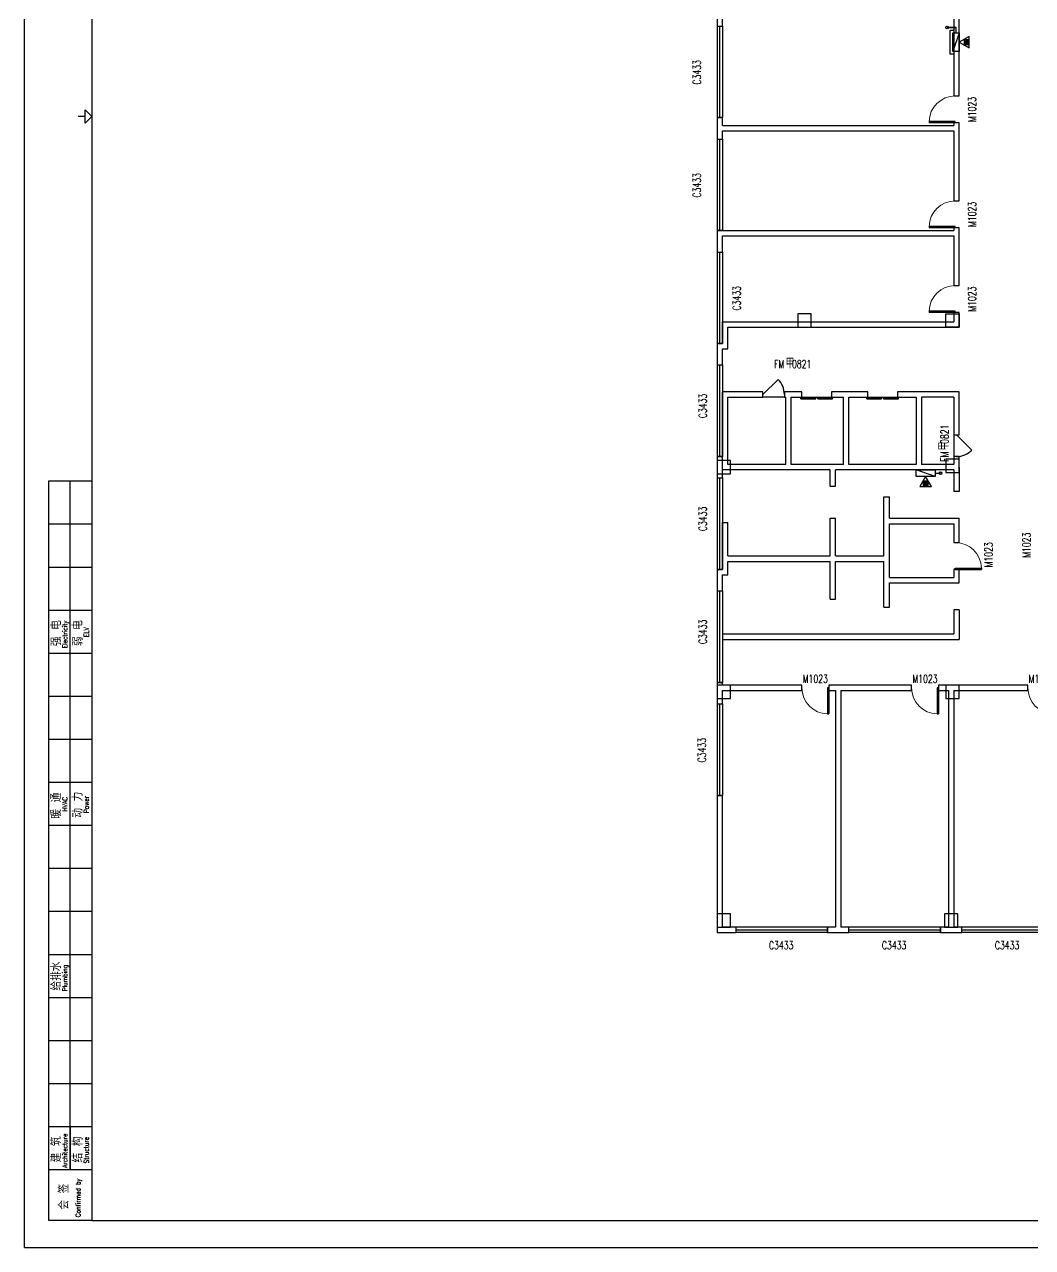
# Model space of a CAD drawing. Header units: inches. Extents: x -867 to 118033, y 1229500 to 1313600.
# Drawn here: x -867 to 36606, y 1229500 to 1274971 of the extents above; entities that cross this region are included whole.
import ezdxf

# ---------------------------------------------------------------- set-up
doc = ezdxf.new("R2010")
doc.units = ezdxf.units.IN
doc.header["$MEASUREMENT"] = 0
for name, color, linetype in [('COLUMN', 10, 'Continuous'), ('DOOR_FIRE', 10, 'Continuous'), ('DOOR_FIRE_TEXT', 10, 'Continuous'), ('WALL', 10, 'Continuous'), ('WINDOW', 10, 'Continuous')]:
    doc.layers.add(name, color=color, linetype=linetype)
doc.styles.add('_TCH_WINDOW', font='SIMPLEX', dxfattribs={"bigfont": 'GBCBIG'})
doc.styles.add('TKZ2_tjkts.shx', font='tjromant.shx', dxfattribs={"bigfont": 'tjkts.shx'})

msp = doc.modelspace()

# ---------------------------------------------------------------- linework, layer by layer
at = {"color": 7}
for p, q in [((-867, 1229500), (-867, 1313600)), ((1383, 1271550), (1133, 1271550)), ((833, 1232400), (833, 1258000)), ((33, 1256400), (1633, 1256400)), ((33, 1254800), (1633, 1254800)), ((33, 1253200), (1633, 1253200)), ((33, 1251600), (1633, 1251600)), ((33, 1250000), (1633, 1250000)), ((33, 1248400), (1633, 1248400)), ((33, 1246800), (1633, 1246800)), ((33, 1245200), (1633, 1245200)), ((33, 1243600), (1633, 1243600)), ((33, 1242000), (1633, 1242000)), ((33, 1240400), (1633, 1240400)), ((33, 1238800), (1633, 1238800)), ((33, 1237200), (1633, 1237200)), ((33, 1235600), (1633, 1235600)), ((33, 1234000), (1633, 1234000)), ((833, 1234000), (833, 1232400)), ((33, 1232400), (1633, 1232400)), ((-867, 1229500), (118033, 1229500))]:
    msp.add_line(p, q, dxfattribs=at)
at = {"color": 1}
for p, q in [((33763, 1274861), (33433, 1274861)), ((33763, 1274861), (33433, 1274861)), ((33763, 1274661), (33763, 1274861)), ((33763, 1274661), (33763, 1274861)), ((32983, 1258290), (33183, 1258290))]:
    msp.add_line(p, q, dxfattribs=at)
at = {"color": 1, "linetype": 'Continuous', "ltscale": 2}
msp.add_line((33433, 1274861), (33763, 1274861), dxfattribs=at)
msp.add_line((33433, 1274861), (33763, 1274861), dxfattribs=at)
at = {"color": 8}
for p, q in [((34238, 1274223), (34062, 1274399)), ((34209, 1274223), (34062, 1274370)), ((34181, 1274223), (34062, 1274342)), ((34153, 1274223), (34062, 1274314)), ((34124, 1274223), (34062, 1274285)), ((34096, 1274223), (34062, 1274257)), ((34238, 1274251), (34090, 1274399)), ((34238, 1274279), (34118, 1274399)), ((34238, 1274307), (34146, 1274399)), ((34238, 1274336), (34175, 1274399)), ((34238, 1274364), (34203, 1274399)), ((32545, 1257816), (32721, 1257992)), ((32545, 1257900), (32636, 1257992)), ((32545, 1257957), (32579, 1257992)), ((32545, 1257929), (32607, 1257992)), ((32545, 1257872), (32664, 1257992)), ((32545, 1257844), (32692, 1257992)), ((32573, 1257816), (32721, 1257963)), ((32601, 1257816), (32721, 1257935)), ((32629, 1257816), (32721, 1257907)), ((32658, 1257816), (32721, 1257878)), ((32686, 1257816), (32721, 1257850))]:
    msp.add_line(p, q, dxfattribs=at)
at = {"color": 7}
msp.add_lwpolyline([(117033, 1230500), (117033, 1312600), (1633, 1312600), (1633, 1230500)], close=True, dxfattribs=at)
at = {"color": 30}
msp.add_lwpolyline([(33683, 1273861), (33543, 1273861), (33543, 1274761), (33683, 1274761)], dxfattribs=at)
at = {"color": 30, "linetype": 'Continuous'}
for points in [[(33643, 1273961), (33643, 1274661), (33883, 1274661), (33883, 1273961)], [(33643, 1273961), (33643, 1274661), (33883, 1274661), (33883, 1273961)], [(33643, 1273961), (33643, 1274661), (33883, 1274661), (33643, 1273961)], [(33643, 1273961), (33643, 1274661), (33883, 1274661), (33643, 1273961)], [(32283, 1258410), (32983, 1258410), (32983, 1258170), (32283, 1258170)], [(32283, 1258410), (32983, 1258410), (32983, 1258170), (32283, 1258410)]]:
    msp.add_lwpolyline(points, close=True, dxfattribs=at)
at = {"color": 2}
for points in [[(33883, 1274311), (34255, 1274096), (34255, 1274525)], [(34238, 1274223), (34238, 1274399), (34062, 1274399), (34062, 1274223)], [(32633, 1258170), (32418, 1257798), (32847, 1257798)], [(32545, 1257816), (32721, 1257816), (32721, 1257992), (32545, 1257992)]]:
    msp.add_lwpolyline(points, close=True, dxfattribs=at)
at = {"color": 7}
msp.add_lwpolyline([(1633, 1230500), (33, 1230500), (33, 1258000), (1633, 1258000)], dxfattribs=at)
msp.add_polyline3d([(1383, 1271300, 0), (1383, 1271800, 0), (1633, 1271550, 0)], close=True, dxfattribs=at)
at = {"color": 2}
for centre in [(33433, 1274861), (33433, 1274861), (33183, 1258290, -1000)]:
    msp.add_circle(centre, 50, dxfattribs=at)
at = {"layer": 'COLUMN', "color": 2, "ltscale": 3}
for points in [[(28383, 1263711), (28383, 1264211), (27883, 1264211), (27883, 1263711)], [(33383, 1264211), (33883, 1264211), (33883, 1263711), (33383, 1263711)], [(25383, 1258261), (25383, 1258761), (24883, 1258761), (24883, 1258261)], [(33883, 1258310), (33883, 1258810), (33383, 1258810), (33383, 1258310)], [(25383, 1249911), (25383, 1250411), (24883, 1250411), (24883, 1249911)], [(33883, 1249911), (33883, 1250411), (33383, 1250411), (33383, 1249911)], [(25383, 1241411), (25383, 1241911), (24883, 1241911), (24883, 1241411)], [(33833, 1241411), (33833, 1241911), (33333, 1241911), (33333, 1241411)]]:
    msp.add_lwpolyline(points, close=True, dxfattribs=at)
at = {"layer": 'DOOR_FIRE', "color": 4}
for p, q in [((26581, 1261211), (27146, 1261776)), ((27381, 1261111), (26581, 1261111)), ((33683, 1259710), (33683, 1258910)), ((33783, 1259710), (34348, 1259145))]:
    msp.add_line(p, q, dxfattribs=at)
for centre, start, end in [((26581, 1261211), 0, 45), ((33783, 1259710), 270, 315)]:
    msp.add_arc(centre, 800, start, end, dxfattribs=at)
at = {"layer": 'WALL', "color": 2}
for p, q in [((24883, 1275311), (24883, 1274911)), ((25083, 1274911), (25083, 1275211)), ((33683, 1275211), (33683, 1272311)), ((33883, 1272311), (33883, 1275311)), ((24883, 1274911), (25083, 1274911)), ((33683, 1272311), (33883, 1272311)), ((24883, 1271511), (24883, 1271111)), ((25083, 1271511), (24883, 1271511)), ((25083, 1271211), (25083, 1271511)), ((24883, 1271111), (24883, 1270711)), ((25083, 1271211), (33683, 1271211)), ((25083, 1270711), (25083, 1271011)), ((25083, 1271011), (33683, 1271011)), ((33683, 1271311), (33683, 1271211)), ((33883, 1271311), (33683, 1271311)), ((33683, 1271011), (33683, 1268411)), ((33883, 1271111), (33883, 1271311)), ((33883, 1268411), (33883, 1271111)), ((24883, 1270711), (25083, 1270711)), ((33683, 1268411), (33883, 1268411)), ((25083, 1267311), (24883, 1267311)), ((24883, 1267311), (24883, 1267211)), ((25083, 1267311), (33683, 1267311)), ((33683, 1267411), (33683, 1267311)), ((33883, 1267411), (33683, 1267411)), ((33883, 1267211), (33883, 1267411)), ((24883, 1267211), (24883, 1266511)), ((25083, 1266511), (25083, 1267111)), ((25083, 1267111), (33683, 1267111)), ((33683, 1267111), (33683, 1265261)), ((33883, 1265261), (33883, 1267211)), ((24883, 1266511), (25083, 1266511)), ((33683, 1265261), (33883, 1265261)), ((33683, 1264261), (33683, 1263911)), ((33883, 1264261), (33683, 1264261)), ((33883, 1263711), (33883, 1264261)), ((25083, 1263111), (25083, 1263911)), ((25083, 1263911), (33683, 1263911)), ((25283, 1263711), (33883, 1263711)), ((25283, 1262911), (25283, 1263711)), ((25083, 1263111), (24883, 1263111)), ((24883, 1263111), (24883, 1263011)), ((24883, 1263011), (24883, 1262311)), ((25083, 1263111), (25083, 1263111)), ((25083, 1262911), (25283, 1262911)), ((25083, 1262311), (25083, 1262911)), ((24883, 1262311), (25083, 1262311)), ((25083, 1258410), (25083, 1261311)), ((26581, 1261311), (25083, 1261311)), ((25283, 1258611), (25283, 1261111)), ((25283, 1261111), (26581, 1261111)), ((26581, 1261111), (26581, 1261311)), ((27533, 1261311), (27381, 1261311)), ((27381, 1261311), (27381, 1261111)), ((27381, 1261111), (27433, 1261111)), ((27433, 1258611), (27433, 1261111)), ((28033, 1261311), (27533, 1261311)), ((27633, 1261111), (28033, 1261111)), ((27633, 1258611), (27633, 1261111)), ((28033, 1261111), (28033, 1261311)), ((29683, 1261311), (29133, 1261311)), ((29133, 1261311), (29133, 1261111)), ((29133, 1261111), (29583, 1261111)), ((29583, 1258611), (29583, 1261111)), ((30483, 1261311), (29683, 1261311)), ((29783, 1261111), (30483, 1261111)), ((29783, 1258611), (29783, 1261111)), ((30483, 1261111), (30483, 1261311)), ((32383, 1261311), (31583, 1261311)), ((31583, 1261311), (31583, 1261111)), ((31583, 1261111), (32283, 1261111)), ((32283, 1261111), (32283, 1258611)), ((33883, 1261311), (32383, 1261311)), ((32483, 1261111), (32483, 1258611)), ((33683, 1261111), (32483, 1261111)), ((33683, 1261111), (33683, 1259710)), ((33883, 1259710), (33883, 1261311)), ((33683, 1259710), (33883, 1259710)), ((25083, 1258910), (24883, 1258910)), ((24883, 1258910), (24883, 1258111)), ((25083, 1258111), (25083, 1258910)), ((33883, 1258910), (33683, 1258910)), ((33683, 1258910), (33683, 1258611)), ((33883, 1258511), (33883, 1258910)), ((27533, 1258410), (25083, 1258410)), ((27433, 1258611), (25283, 1258611)), ((29083, 1258410), (27533, 1258410)), ((29183, 1258611), (27633, 1258611)), ((29083, 1257810), (29083, 1258410)), ((29583, 1258611), (29183, 1258611)), ((29283, 1257810), (29283, 1258410)), ((29683, 1258410), (29283, 1258410)), ((32383, 1258410), (29683, 1258410)), ((32283, 1258611), (29783, 1258611)), ((33683, 1258410), (32383, 1258410)), ((33683, 1258611), (32483, 1258611)), ((33683, 1258410), (33683, 1257611)), ((33883, 1258511), (33883, 1257611)), ((24883, 1258111), (25083, 1258111)), ((29083, 1257810), (29283, 1257810)), ((31083, 1257411), (31283, 1257411)), ((31083, 1256511), (31083, 1257411)), ((31283, 1256610), (31283, 1257411)), ((33883, 1257611), (33683, 1257611)), ((25083, 1256451), (25283, 1256451)), ((25083, 1255111), (25083, 1256451)), ((25283, 1255211), (25283, 1256451)), ((29083, 1255211), (29083, 1256610)), ((29083, 1256610), (29283, 1256610)), ((29283, 1255211), (29283, 1256610)), ((31083, 1255211), (31083, 1256511)), ((31283, 1256610), (33883, 1256610)), ((31283, 1255111), (31283, 1256411)), ((31283, 1256411), (33683, 1256411)), ((33683, 1256411), (33683, 1255711)), ((33883, 1255711), (33883, 1256610)), ((33683, 1255711), (33883, 1255711)), ((25083, 1254711), (25083, 1255111)), ((25283, 1255211), (29083, 1255211)), ((25283, 1255011), (29083, 1255011)), ((25283, 1254511), (25283, 1255011)), ((29083, 1253610), (29083, 1255011)), ((29283, 1255211), (31083, 1255211)), ((29283, 1253610), (29283, 1255011)), ((29283, 1255011), (31083, 1255011)), ((31083, 1254311), (31083, 1255011)), ((31283, 1254411), (31283, 1255111)), ((25083, 1254711), (24883, 1254711)), ((24883, 1254711), (24883, 1254611)), ((24883, 1254611), (24883, 1253911)), ((25083, 1254711), (25083, 1254711)), ((33683, 1254711), (33683, 1254411)), ((33883, 1254711), (33683, 1254711)), ((33883, 1254211), (33883, 1254711)), ((25083, 1253911), (25083, 1254511)), ((25083, 1254511), (25283, 1254511)), ((31083, 1253311), (31083, 1254311)), ((31283, 1254411), (33683, 1254411)), ((31283, 1253311), (31283, 1254211)), ((31283, 1254211), (33883, 1254211)), ((24883, 1253911), (25083, 1253911)), ((29083, 1253610), (29283, 1253610)), ((31083, 1253311), (31283, 1253311)), ((33683, 1253211), (33683, 1252311)), ((33883, 1253211), (33683, 1253211)), ((33883, 1253211), (33883, 1252111)), ((25083, 1252311), (33683, 1252311)), ((25083, 1252311), (25083, 1252111)), ((25083, 1252111), (33883, 1252111)), ((24883, 1250511), (24883, 1250311)), ((25083, 1250511), (24883, 1250511)), ((25083, 1250411), (25083, 1250511)), ((24883, 1250311), (24883, 1249711)), ((28033, 1250411), (25083, 1250411)), ((25083, 1250211), (28033, 1250211)), ((25083, 1249711), (25083, 1250211)), ((28033, 1250211), (28033, 1250411)), ((29033, 1250411), (29033, 1250211)), ((29383, 1250411), (29033, 1250411)), ((29033, 1250211), (29283, 1250211)), ((29283, 1250211), (29283, 1241411)), ((32110, 1250411), (29383, 1250411)), ((29483, 1250211), (29483, 1241411)), ((29483, 1250211), (32110, 1250211)), ((32110, 1250211), (32110, 1250411)), ((33110, 1250411), (33110, 1250211)), ((33583, 1250411), (33110, 1250411)), ((33110, 1250211), (33483, 1250211)), ((33483, 1250211), (33483, 1241411)), ((36433, 1250411), (33583, 1250411)), ((33683, 1250211), (33683, 1241411)), ((33683, 1250211), (36433, 1250211)), ((36433, 1250211), (36433, 1250411)), ((24883, 1249711), (25083, 1249711)), ((24883, 1246311), (24883, 1241211)), ((25083, 1246311), (24883, 1246311)), ((25083, 1241411), (25083, 1246311)), ((25583, 1241411), (25083, 1241411)), ((25583, 1241211), (25583, 1241411)), ((28983, 1241411), (28983, 1241211)), ((29283, 1241411), (28983, 1241411)), ((29783, 1241411), (29483, 1241411)), ((29783, 1241211), (29783, 1241411)), ((33483, 1241411), (33183, 1241411)), ((33183, 1241411), (33183, 1241211)), ((33983, 1241411), (33683, 1241411)), ((33983, 1241211), (33983, 1241411)), ((24883, 1241211), (25583, 1241211)), ((28983, 1241211), (29383, 1241211)), ((29383, 1241211), (29783, 1241211)), ((33183, 1241211), (33583, 1241211)), ((33583, 1241211), (33983, 1241211))]:
    msp.add_line(p, q, dxfattribs=at)
at = {"layer": 'WINDOW', "color": 4}
for p, q in [((24883, 1274911), (25083, 1274911)), ((24883, 1274911), (24883, 1271511)), ((24983, 1271511), (24983, 1274911)), ((25083, 1274911), (25083, 1271511)), ((24883, 1271511), (25083, 1271511)), ((24883, 1270711), (24883, 1267311)), ((24883, 1270711), (25083, 1270711)), ((24983, 1267311), (24983, 1270711)), ((25083, 1270711), (25083, 1267311)), ((24883, 1267311), (25083, 1267311)), ((24883, 1266511), (25083, 1266511)), ((24883, 1266511), (24883, 1263111)), ((24983, 1263111), (24983, 1266511)), ((25083, 1266511), (25083, 1263111)), ((24883, 1263111), (25083, 1263111)), ((24883, 1262311), (24883, 1258910)), ((24883, 1262311), (25083, 1262311)), ((24983, 1258910), (24983, 1262311)), ((25083, 1262311), (25083, 1258910)), ((24883, 1258910), (25083, 1258910)), ((24883, 1258111), (25083, 1258111)), ((24883, 1258111), (24883, 1254711)), ((24983, 1254711), (24983, 1258111)), ((25083, 1258111), (25083, 1254711)), ((24883, 1254711), (25083, 1254711)), ((24883, 1253911), (25083, 1253911)), ((24883, 1253911), (24883, 1250511)), ((24983, 1250511), (24983, 1253911)), ((25083, 1253911), (25083, 1250511)), ((24883, 1250511), (25083, 1250511)), ((24883, 1249711), (24883, 1246311)), ((24883, 1249711), (25083, 1249711)), ((24983, 1246311), (24983, 1249711)), ((25083, 1249711), (25083, 1246311)), ((24883, 1246311), (25083, 1246311)), ((25583, 1241211), (25583, 1241411)), ((28983, 1241411), (25583, 1241411)), ((28983, 1241211), (28983, 1241411)), ((29783, 1241211), (29783, 1241411)), ((33183, 1241411), (29783, 1241411)), ((33183, 1241211), (33183, 1241411)), ((37383, 1241411), (33983, 1241411)), ((33983, 1241211), (33983, 1241411)), ((25583, 1241311), (28983, 1241311)), ((28983, 1241211), (25583, 1241211)), ((29783, 1241311), (33183, 1241311)), ((33183, 1241211), (29783, 1241211)), ((33983, 1241311), (37383, 1241311)), ((37383, 1241211), (33983, 1241211))]:
    msp.add_line(p, q, dxfattribs=at)
at = {"layer": 'WINDOW', "color": 7}
for p, q in [((32758, 1271361), (32758, 1271311)), ((33733, 1271361), (32758, 1271361)), ((33733, 1271311), (33733, 1271361)), ((33733, 1271311), (32758, 1271311)), ((32758, 1267461), (32758, 1267411)), ((33733, 1267461), (32758, 1267461)), ((33733, 1267411), (32758, 1267411)), ((33733, 1267411), (33733, 1267461)), ((32758, 1264311), (32758, 1264261)), ((33733, 1264311), (32758, 1264311)), ((33733, 1264261), (32758, 1264261)), ((33733, 1264261), (33733, 1264311)), ((33733, 1254761), (34708, 1254761)), ((33733, 1254711), (33733, 1254761)), ((33733, 1254711), (34708, 1254711)), ((34708, 1254761), (34708, 1254711)), ((29033, 1250311), (28983, 1250311)), ((28983, 1250311), (28983, 1249336)), ((29033, 1250311), (29033, 1249336)), ((33110, 1250311), (33060, 1250311)), ((33060, 1250311), (33060, 1249336)), ((33110, 1250311), (33110, 1249336)), ((28983, 1249336), (29033, 1249336)), ((33060, 1249336), (33110, 1249336))]:
    msp.add_line(p, q, dxfattribs=at)
at = {"layer": 'WINDOW', "color": 4, "linetype": 'Continuous'}
for p, q in [((27996, 1261072), (28546, 1261072)), ((27996, 1261052), (27996, 1261072)), ((27996, 1261052), (28546, 1261052)), ((28033, 1261111), (29133, 1261111)), ((28546, 1261052), (28546, 1261072)), ((28619, 1261072), (29169, 1261072)), ((28619, 1261052), (28619, 1261072)), ((28619, 1261052), (29169, 1261052)), ((29169, 1261052), (29169, 1261072)), ((30446, 1261072), (30996, 1261072)), ((30446, 1261052), (30446, 1261072)), ((30446, 1261052), (30996, 1261052)), ((30483, 1261111), (31583, 1261111)), ((30996, 1261052), (30996, 1261072)), ((31069, 1261072), (31619, 1261072)), ((31069, 1261052), (31069, 1261072)), ((31069, 1261052), (31619, 1261052)), ((31619, 1261052), (31619, 1261072))]:
    msp.add_line(p, q, dxfattribs=at)
at = {"layer": 'WINDOW', "color": 7, "lineweight": 13}
for centre, start, end in [((33733, 1271336), 90, 178.5307), ((33733, 1267436), 90, 178.5307), ((33733, 1264286), 90, 178.5307), ((33733, 1254736), 1.4693, 90), ((29008, 1250311), 180, 268.5307), ((33085, 1250311), 180, 268.5307), ((37408, 1250311), 180, 268.5307)]:
    msp.add_arc(centre, 975, start, end, dxfattribs=at)

# ---------------------------------------------------------------- texts
at = {"color": 7, "style": 'TKZ2_tjkts.shx'}
for s, p in [('强 电', (492, 1251860)), ('弱 电', (1292, 1251857)), ('暖 通', (492, 1245443)), ('动 力', (1292, 1245480)), ('给排水', (492, 1239052)), ('建 筑', (492, 1232666)), ('结 构', (1292, 1232660)), ('会 签', (774, 1230907))]:
    msp.add_text(s, height=360, rotation=90, dxfattribs=at).set_placement(p)
at = {"color": 7, "style": 'TKZ2_tjkts.shx', "width": 0.8}
for s, p in [('Electricity', (725, 1251779)), ('ELV', (1525, 1252194)), ('HVAC', (725, 1245712)), ('Power', (1525, 1245650)), ('Plumbing', (725, 1239031)), ('Architecture', (725, 1232459)), ('Structure', (1525, 1232624)), ('Confirmed by', (1217, 1230625))]:
    msp.add_text(s, height=180, rotation=90, dxfattribs=at).set_placement(p)
at = {"layer": 'DOOR_FIRE_TEXT', "color": 7, "style": '_TCH_WINDOW', "width": 0.705882}
for s, p in [('FM', (26998, 1262196)), ('0821', (27664, 1262196))]:
    msp.add_text(s, height=297.5, dxfattribs=at).set_placement(p)
at = {"layer": 'DOOR_FIRE_TEXT', "color": 7, "style": '_TCH_WINDOW'}
msp.add_text('甲', height=338, dxfattribs=at).set_placement((27418, 1262196))
at = {"layer": 'DOOR_FIRE_TEXT', "color": 7, "style": '_TCH_WINDOW', "width": 0.705882}
for s, p in [('0821', (33487, 1259377)), ('FM', (33487, 1258711))]:
    msp.add_text(s, height=297.5, rotation=90, dxfattribs=at).set_placement(p)
at = {"layer": 'DOOR_FIRE_TEXT', "color": 7, "style": '_TCH_WINDOW'}
msp.add_text('甲', height=338, rotation=90, dxfattribs=at).set_placement((33487, 1259131))
at = {"layer": 'WINDOW', "color": 7, "style": '_TCH_WINDOW', "width": 0.705882}
for s, p in [('C3433', (24279, 1272736)), ('M1023', (34505, 1271341)), ('C3433', (24279, 1268536)), ('M1023', (34505, 1267441)), ('C3433', (25758, 1264336)), ('M1023', (34505, 1264291)), ('C3433', (24494, 1260334)), ('C3433', (24494, 1256134)), ('M1023', (36530, 1255141)), ('M1023', (35120, 1254784)), ('C3433', (24494, 1251934)), ('C3433', (24464, 1247536))]:
    msp.add_text(s, height=297.5, rotation=90, dxfattribs=at).set_placement(p)
for s, p in [('M1023', (28063, 1250498)), ('M1023', (32140, 1250498)), ('M1023', (36463, 1250498)), ('C3433', (26808, 1240588)), ('C3433', (31008, 1240588)), ('C3433', (35208, 1240588))]:
    msp.add_text(s, height=297.5, dxfattribs=at).set_placement(p)

doc.saveas('drawing.dxf')
